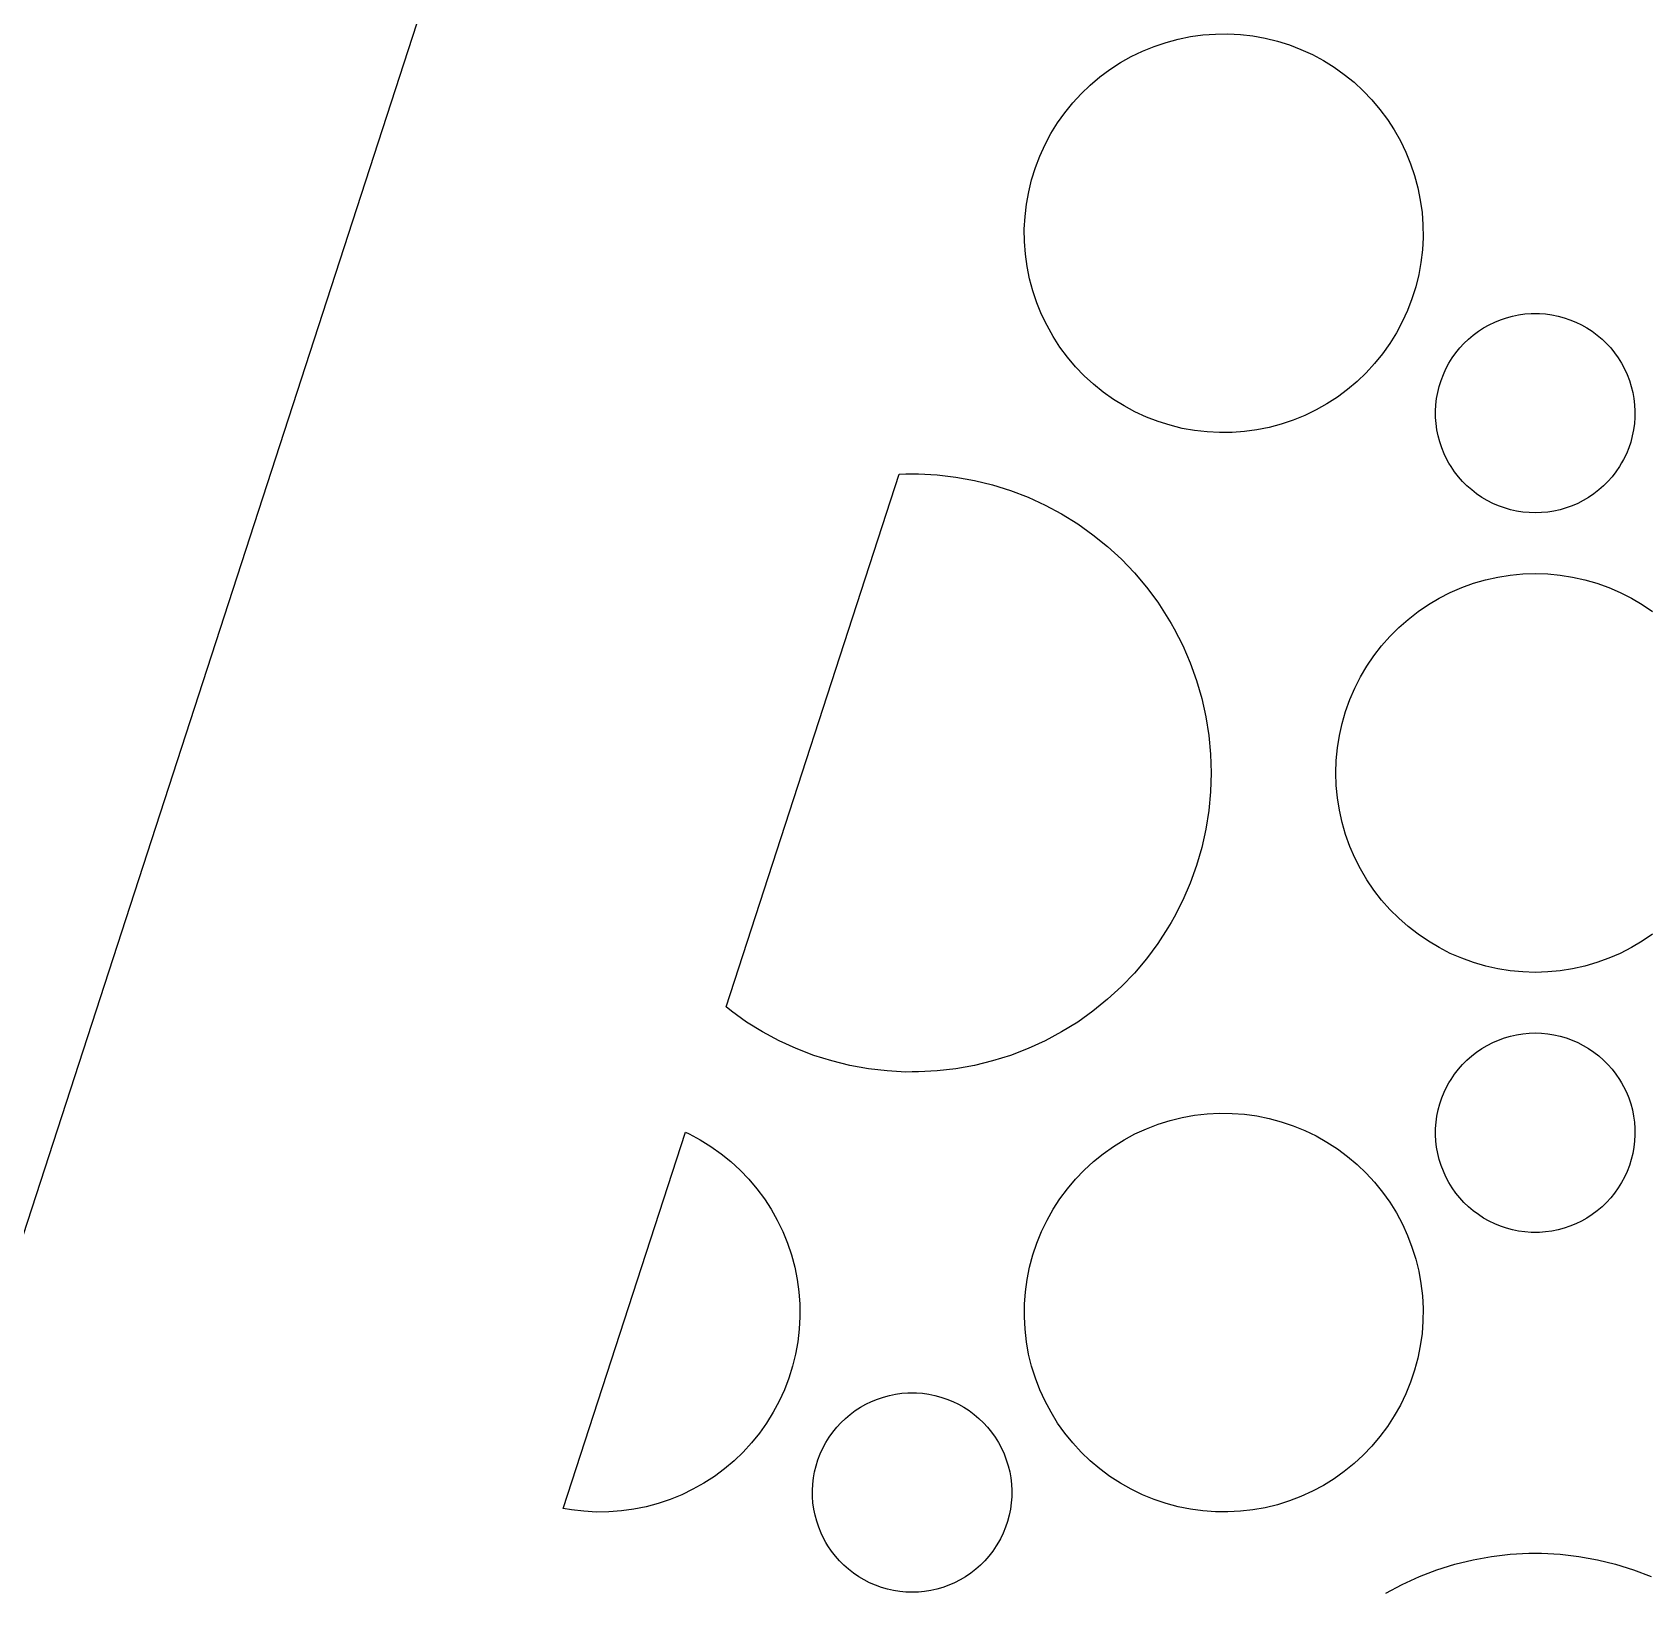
# Model space of a CAD drawing. Header units: metres. Extents: x -75 to 75, y 0 to 231.
# Drawn here: x -42.65 to -10.3, y 91.81 to 123.11 of the extents above; entities that cross this region are included whole.
import ezdxf

# ---------------------------------------------------------------- set-up
doc = ezdxf.new("R2010")
doc.units = ezdxf.units.M

msp = doc.modelspace()

# ---------------------------------------------------------------- linework, layer by layer
for p, q in [((0, 230.826), (-75, 0)), ((-19.9047, 122.908), (-19.6636, 122.973)), ((-19.6636, 122.973), (-19.4172, 123.023)), ((-19.4172, 123.023), (-19.1669, 123.057)), ((-19.1669, 123.057), (-18.9178, 123.075)), ((-18.9178, 123.075), (-18.6649, 123.078)), ((-18.6649, 123.078), (-18.4151, 123.064)), ((-18.4151, 123.064), (-18.1641, 123.036)), ((-18.1641, 123.036), (-17.9188, 122.991)), ((-17.9188, 122.991), (-17.6731, 122.931)), ((-17.6731, 122.931), (-17.4328, 122.856)), ((-20.821, 122.501), (-20.6032, 122.623)), ((-20.6032, 122.623), (-20.3773, 122.733)), ((-20.3773, 122.733), (-20.1431, 122.828)), ((-20.1431, 122.828), (-19.9047, 122.908)), ((-17.4328, 122.856), (-17.2001, 122.766)), ((-17.2001, 122.766), (-16.9701, 122.661)), ((-16.9701, 122.661), (-16.7507, 122.543)), ((-21.2349, 122.213), (-21.0327, 122.363)), ((-21.0327, 122.363), (-20.821, 122.501)), ((-16.7507, 122.543), (-16.5359, 122.411)), ((-16.5359, 122.411), (-16.3319, 122.266)), ((-21.6084, 121.877), (-21.4268, 122.051)), ((-21.4268, 122.051), (-21.2349, 122.213)), ((-16.3319, 122.266), (-16.1354, 122.107)), ((-16.1354, 122.107), (-15.9504, 121.936)), ((-21.936, 121.497), (-21.7773, 121.693)), ((-21.7773, 121.693), (-21.6084, 121.877)), ((-15.9504, 121.936), (-15.7764, 121.755)), ((-15.7764, 121.755), (-15.6158, 121.564)), ((-22.081, 121.293), (-21.936, 121.497)), ((-15.6158, 121.564), (-15.4652, 121.361)), ((-15.4652, 121.361), (-15.3282, 121.15)), ((-22.3335, 120.856), (-22.2149, 121.077)), ((-22.2149, 121.077), (-22.081, 121.293)), ((-15.3282, 121.15), (-15.2054, 120.932)), ((-22.4377, 120.627), (-22.3335, 120.856)), ((-15.2054, 120.932), (-15.0951, 120.705)), ((-15.0951, 120.705), (-15.0009, 120.473)), ((-22.6028, 120.153), (-22.5273, 120.395)), ((-22.5273, 120.395), (-22.4377, 120.627)), ((-15.0009, 120.473), (-14.9204, 120.234)), ((-22.6627, 119.909), (-22.6028, 120.153)), ((-14.9204, 120.234), (-14.8552, 119.991)), ((-22.7077, 119.661), (-22.6627, 119.909)), ((-14.8552, 119.991), (-14.8056, 119.745)), ((-14.8056, 119.745), (-14.7717, 119.496)), ((-22.7497, 119.162), (-22.736, 119.412)), ((-22.736, 119.412), (-22.7077, 119.661)), ((-14.7717, 119.496), (-14.7533, 119.247)), ((-22.7467, 118.91), (-22.7497, 119.162)), ((-14.7533, 119.247), (-14.7503, 118.995)), ((-22.7283, 118.661), (-22.7467, 118.91)), ((-14.764, 118.743), (-14.7926, 118.494)), ((-14.7503, 118.995), (-14.764, 118.743)), ((-22.6944, 118.412), (-22.7283, 118.661)), ((-22.6448, 118.166), (-22.6944, 118.412)), ((-14.7926, 118.494), (-14.8373, 118.248)), ((-22.5796, 117.923), (-22.6448, 118.166)), ((-14.8373, 118.248), (-14.8975, 118.002)), ((-22.4991, 117.684), (-22.5796, 117.923)), ((-14.9727, 117.762), (-15.0627, 117.529)), ((-14.8975, 118.002), (-14.9727, 117.762)), ((-22.4049, 117.452), (-22.4991, 117.684)), ((-22.2946, 117.225), (-22.4049, 117.452)), ((-15.0627, 117.529), (-15.1672, 117.3)), ((-12.9574, 117.418), (-12.8342, 117.442)), ((-12.8342, 117.442), (-12.7083, 117.459)), ((-12.7083, 117.459), (-12.5843, 117.469)), ((-12.5843, 117.469), (-12.5004, 117.469)), ((-12.5004, 117.469), (-12.4161, 117.469)), ((-12.4161, 117.469), (-12.2917, 117.459)), ((-12.2917, 117.459), (-12.1658, 117.442)), ((-12.1658, 117.442), (-12.0426, 117.418)), ((-22.1718, 117.007), (-22.2946, 117.225)), ((-15.1672, 117.3), (-15.2855, 117.079)), ((-13.7428, 117.037), (-13.6417, 117.112)), ((-13.6417, 117.112), (-13.5353, 117.181)), ((-13.5353, 117.181), (-13.4274, 117.243)), ((-13.4274, 117.243), (-13.3141, 117.297)), ((-13.3141, 117.297), (-13.1966, 117.345)), ((-13.1966, 117.345), (-13.0768, 117.385)), ((-13.0768, 117.385), (-12.9574, 117.418)), ((-12.0426, 117.418), (-11.9232, 117.385)), ((-11.9232, 117.385), (-11.8034, 117.345)), ((-11.8034, 117.345), (-11.6859, 117.297)), ((-11.6859, 117.297), (-11.5726, 117.243)), ((-11.5726, 117.243), (-11.4647, 117.181)), ((-11.4647, 117.181), (-11.3583, 117.112)), ((-11.3583, 117.112), (-11.2572, 117.037)), ((-22.0348, 116.796), (-22.1718, 117.007)), ((-21.8842, 116.593), (-22.0348, 116.796)), ((-15.419, 116.864), (-15.5647, 116.659)), ((-15.2855, 117.079), (-15.419, 116.864)), ((-14.093, 116.679), (-14.0137, 116.778)), ((-14.0137, 116.778), (-13.9297, 116.869)), ((-13.9297, 116.869), (-13.839, 116.956)), ((-13.839, 116.956), (-13.7428, 117.037)), ((-11.2572, 117.037), (-11.161, 116.956)), ((-11.161, 116.956), (-11.0703, 116.869)), ((-11.0703, 116.869), (-10.9863, 116.778)), ((-10.9863, 116.778), (-10.907, 116.679)), ((-21.7236, 116.402), (-21.8842, 116.593)), ((-15.7227, 116.464), (-15.8928, 116.279)), ((-15.5647, 116.659), (-15.7227, 116.464)), ((-14.2921, 116.358), (-14.2323, 116.471)), ((-14.2323, 116.471), (-14.1655, 116.578)), ((-14.1655, 116.578), (-14.093, 116.679)), ((-10.907, 116.679), (-10.8349, 116.578)), ((-10.8349, 116.578), (-10.7677, 116.471)), ((-10.7677, 116.471), (-10.7079, 116.358)), ((-21.5496, 116.22), (-21.7236, 116.402)), ((-21.3646, 116.05), (-21.5496, 116.22)), ((-15.8928, 116.279), (-16.0732, 116.106)), ((-14.389, 116.128), (-14.344, 116.244)), ((-14.344, 116.244), (-14.2921, 116.358)), ((-10.7079, 116.358), (-10.656, 116.244)), ((-10.656, 116.244), (-10.611, 116.128)), ((-21.1681, 115.891), (-21.3646, 116.05)), ((-20.9641, 115.746), (-21.1681, 115.891)), ((-16.2651, 115.944), (-16.4684, 115.793)), ((-16.0732, 116.106), (-16.2651, 115.944)), ((-14.4791, 115.761), (-14.4569, 115.885)), ((-14.4569, 115.885), (-14.4268, 116.007)), ((-14.4268, 116.007), (-14.389, 116.128)), ((-10.611, 116.128), (-10.5732, 116.007)), ((-10.5732, 116.007), (-10.5431, 115.885)), ((-10.5431, 115.885), (-10.5209, 115.761)), ((-20.7493, 115.614), (-20.9641, 115.746)), ((-20.5299, 115.496), (-20.7493, 115.614)), ((-20.2999, 115.39), (-20.5299, 115.496)), ((-16.8968, 115.534), (-17.1227, 115.424)), ((-16.679, 115.656), (-16.8968, 115.534)), ((-16.4684, 115.793), (-16.679, 115.656)), ((-14.5004, 115.512), (-14.4936, 115.636)), ((-14.4989, 115.385), (-14.5004, 115.512)), ((-14.4936, 115.636), (-14.4791, 115.761)), ((-10.5209, 115.761), (-10.5064, 115.636)), ((-10.5064, 115.636), (-10.5, 115.512)), ((-10.5, 115.512), (-10.5007, 115.385)), ((-20.0672, 115.301), (-20.2999, 115.39)), ((-19.8269, 115.226), (-20.0672, 115.301)), ((-19.5812, 115.165), (-19.8269, 115.226)), ((-19.3359, 115.121), (-19.5812, 115.165)), ((-17.8364, 115.184), (-18.0828, 115.134)), ((-17.5949, 115.249), (-17.8364, 115.184)), ((-17.3569, 115.329), (-17.5949, 115.249)), ((-17.1227, 115.424), (-17.3569, 115.329)), ((-14.4894, 115.261), (-14.4989, 115.385)), ((-14.473, 115.137), (-14.4894, 115.261)), ((-10.5106, 115.261), (-10.5274, 115.136)), ((-10.5007, 115.385), (-10.5106, 115.261)), ((-19.0849, 115.092), (-19.3359, 115.121)), ((-18.8351, 115.079), (-19.0849, 115.092)), ((-18.5822, 115.082), (-18.8351, 115.079)), ((-18.3331, 115.1), (-18.5822, 115.082)), ((-18.0828, 115.134), (-18.3331, 115.1)), ((-14.4478, 115.014), (-14.473, 115.137)), ((-14.4154, 114.893), (-14.4478, 115.014)), ((-14.3749, 114.774), (-14.4154, 114.893)), ((-10.585, 114.891), (-10.6251, 114.774)), ((-10.5526, 115.012), (-10.585, 114.891)), ((-10.5274, 115.136), (-10.5526, 115.012)), ((-14.328, 114.657), (-14.3749, 114.774)), ((-14.2723, 114.543), (-14.328, 114.657)), ((-14.2319, 114.47), (-14.2723, 114.543)), ((-10.7277, 114.543), (-10.7677, 114.471)), ((-10.6728, 114.656), (-10.7277, 114.543)), ((-10.6251, 114.774), (-10.6728, 114.656)), ((-28.7336, 103.56), (-25.2623, 114.244)), ((-25.2623, 114.244), (-25.1263, 114.251)), ((-25.1263, 114.251), (-25, 114.25)), ((-25, 114.25), (-24.8737, 114.252)), ((-24.8737, 114.252), (-24.4984, 114.231)), ((-24.4984, 114.231), (-24.1245, 114.188)), ((-14.1891, 114.399), (-14.2319, 114.47)), ((-14.1186, 114.294), (-14.1891, 114.399)), ((-14.0408, 114.194), (-14.1186, 114.294)), ((-13.9587, 114.101), (-14.0408, 114.194)), ((-10.9596, 114.194), (-11.0424, 114.1)), ((-10.8822, 114.293), (-10.9596, 114.194)), ((-10.8116, 114.398), (-10.8822, 114.293)), ((-10.7677, 114.471), (-10.8116, 114.398)), ((-24.1245, 114.188), (-23.7518, 114.121)), ((-23.7518, 114.121), (-23.3875, 114.032)), ((-23.3875, 114.032), (-23.0263, 113.919)), ((-23.0263, 113.919), (-22.6757, 113.784)), ((-13.8699, 114.012), (-13.9587, 114.101)), ((-13.7756, 113.929), (-13.8699, 114.012)), ((-13.6765, 113.852), (-13.7756, 113.929)), ((-11.2244, 113.929), (-11.3247, 113.852)), ((-11.1313, 114.011), (-11.2244, 113.929)), ((-11.0424, 114.1), (-11.1313, 114.011)), ((-22.6757, 113.784), (-22.3316, 113.626)), ((-22.3316, 113.626), (-22.0009, 113.449)), ((-13.5712, 113.781), (-13.6765, 113.852)), ((-13.4644, 113.718), (-13.5712, 113.781)), ((-13.3526, 113.66), (-13.4644, 113.718)), ((-13.2374, 113.61), (-13.3526, 113.66)), ((-13.1176, 113.568), (-13.2374, 113.61)), ((-12.9967, 113.532), (-13.1176, 113.568)), ((-11.8824, 113.568), (-12.0033, 113.532)), ((-11.7626, 113.61), (-11.8824, 113.568)), ((-11.6474, 113.66), (-11.7626, 113.61)), ((-11.5356, 113.718), (-11.6474, 113.66)), ((-11.4288, 113.781), (-11.5356, 113.718)), ((-11.3247, 113.852), (-11.4288, 113.781)), ((-22.0009, 113.449), (-21.6797, 113.25)), ((-21.6797, 113.25), (-21.3734, 113.032)), ((-12.8757, 113.506), (-12.9967, 113.532)), ((-12.7502, 113.486), (-12.8757, 113.506)), ((-12.6251, 113.474), (-12.7502, 113.486)), ((-12.5, 113.469), (-12.6251, 113.474)), ((-12.3749, 113.474), (-12.5, 113.469)), ((-12.2498, 113.486), (-12.3749, 113.474)), ((-12.1243, 113.506), (-12.2498, 113.486)), ((-12.0033, 113.532), (-12.1243, 113.506)), ((-21.3734, 113.032), (-21.0789, 112.794)), ((-21.0789, 112.794), (-20.8015, 112.539)), ((-20.8015, 112.539), (-20.541, 112.267)), ((-20.541, 112.267), (-20.2988, 111.98)), ((-12.7522, 112.245), (-12.5, 112.253)), ((-12.5, 112.253), (-12.2478, 112.245)), ((-20.2988, 111.98), (-20.0733, 111.676)), ((-14.204, 111.872), (-13.9736, 111.972)), ((-13.9736, 111.972), (-13.7356, 112.057)), ((-13.7356, 112.057), (-13.4949, 112.128)), ((-13.4949, 112.128), (-13.2504, 112.182)), ((-13.2504, 112.182), (-13.0009, 112.222)), ((-13.0009, 112.222), (-12.7522, 112.245)), ((-12.2478, 112.245), (-11.9991, 112.222)), ((-11.9991, 112.222), (-11.7496, 112.182)), ((-11.7496, 112.182), (-11.5051, 112.128)), ((-11.5051, 112.128), (-11.2644, 112.057)), ((-11.2644, 112.057), (-11.0264, 111.972)), ((-11.0264, 111.972), (-10.796, 111.872)), ((-20.0733, 111.676), (-19.8677, 111.36)), ((-14.8521, 111.489), (-14.6427, 111.631)), ((-14.6427, 111.631), (-14.4279, 111.758)), ((-14.4279, 111.758), (-14.204, 111.872)), ((-10.796, 111.872), (-10.5721, 111.758)), ((-10.5721, 111.758), (-10.3573, 111.631)), ((-10.3573, 111.631), (-10.1479, 111.489)), ((-19.8677, 111.36), (-19.8067, 111.252)), ((-15.239, 111.168), (-15.0505, 111.334)), ((-15.0505, 111.334), (-14.8521, 111.489)), ((-19.8067, 111.252), (-19.7418, 111.143)), ((-19.7418, 111.143), (-19.5709, 110.807)), ((-15.5819, 110.803), (-15.4167, 110.991)), ((-15.4167, 110.991), (-15.239, 111.168)), ((-19.5709, 110.807), (-19.4218, 110.463)), ((-15.7368, 110.604), (-15.5819, 110.803)), ((-19.4218, 110.463), (-19.294, 110.106)), ((-16.0057, 110.18), (-15.8779, 110.395)), ((-15.8779, 110.395), (-15.7368, 110.604)), ((-19.294, 110.106), (-19.1883, 109.744)), ((-16.1198, 109.955), (-16.0057, 110.18)), ((-19.1883, 109.744), (-19.1063, 109.377)), ((-16.3044, 109.488), (-16.2189, 109.726)), ((-16.2189, 109.726), (-16.1198, 109.955)), ((-19.1063, 109.377), (-19.0475, 109.004)), ((-16.375, 109.247), (-16.3044, 109.488)), ((-16.4295, 109.002), (-16.375, 109.247)), ((-19.0475, 109.004), (-19.0125, 108.63)), ((-16.4925, 108.505), (-16.4688, 108.754)), ((-16.4688, 108.754), (-16.4295, 109.002)), ((-19.0125, 108.63), (-19.0002, 108.252)), ((-16.5001, 108.254), (-16.4925, 108.505)), ((-19.0002, 108.252), (-19.0121, 107.876)), ((-16.4921, 108.001), (-16.5001, 108.254)), ((-19.0121, 107.876), (-19.0475, 107.502)), ((-16.4688, 107.753), (-16.4921, 108.001)), ((-16.4295, 107.505), (-16.4688, 107.753)), ((-19.0475, 107.502), (-19.1067, 107.128)), ((-16.375, 107.259), (-16.4295, 107.505)), ((-19.1067, 107.128), (-19.1887, 106.76)), ((-16.3044, 107.018), (-16.375, 107.259)), ((-19.1887, 106.76), (-19.2944, 106.398)), ((-16.2189, 106.78), (-16.3044, 107.018)), ((-16.1198, 106.551), (-16.2189, 106.78)), ((-16.0057, 106.327), (-16.1198, 106.551)), ((-19.2944, 106.398), (-19.4218, 106.044)), ((-15.8779, 106.111), (-16.0057, 106.327)), ((-15.7368, 105.902), (-15.8779, 106.111)), ((-19.4218, 106.044), (-19.5717, 105.698)), ((-15.5819, 105.703), (-15.7368, 105.902)), ((-19.5717, 105.698), (-19.7426, 105.362)), ((-15.4167, 105.516), (-15.5819, 105.703)), ((-15.239, 105.338), (-15.4167, 105.516)), ((-19.8677, 105.146), (-20.0741, 104.829)), ((-19.8067, 105.254), (-19.8677, 105.146)), ((-19.7426, 105.362), (-19.8067, 105.254)), ((-15.0505, 105.172), (-15.239, 105.338)), ((-14.8521, 105.017), (-15.0505, 105.172)), ((-20.0741, 104.829), (-20.2988, 104.526)), ((-14.6427, 104.876), (-14.8521, 105.017)), ((-14.4279, 104.749), (-14.6427, 104.876)), ((-10.3573, 104.876), (-10.5721, 104.749)), ((-10.149, 105.017), (-10.3573, 104.876)), ((-20.2988, 104.526), (-20.5421, 104.238)), ((-14.204, 104.634), (-14.4279, 104.749)), ((-13.9736, 104.535), (-14.204, 104.634)), ((-13.7356, 104.449), (-13.9736, 104.535)), ((-11.0264, 104.535), (-11.2644, 104.449)), ((-10.796, 104.634), (-11.0264, 104.535)), ((-10.5721, 104.749), (-10.796, 104.634)), ((-20.5421, 104.238), (-20.8027, 103.966)), ((-13.4941, 104.379), (-13.7356, 104.449)), ((-13.2504, 104.324), (-13.4941, 104.379)), ((-13.0009, 104.285), (-13.2504, 104.324)), ((-12.7522, 104.261), (-13.0009, 104.285)), ((-12.5, 104.253), (-12.7522, 104.261)), ((-12.2478, 104.261), (-12.5, 104.253)), ((-11.9991, 104.285), (-12.2478, 104.261)), ((-11.7496, 104.324), (-11.9991, 104.285)), ((-11.5059, 104.379), (-11.7496, 104.324)), ((-11.2644, 104.449), (-11.5059, 104.379)), ((-20.8027, 103.966), (-21.0789, 103.712)), ((-28.6266, 103.474), (-28.7336, 103.56)), ((-21.0789, 103.712), (-21.3734, 103.474)), ((-28.3203, 103.256), (-28.6266, 103.474)), ((-27.9991, 103.057), (-28.3203, 103.256)), ((-21.6797, 103.256), (-22.0009, 103.057)), ((-21.3734, 103.474), (-21.6797, 103.256)), ((-27.6684, 102.88), (-27.9991, 103.057)), ((-27.3243, 102.723), (-27.6684, 102.88)), ((-22.3331, 102.879), (-22.6757, 102.723)), ((-22.0009, 103.057), (-22.3331, 102.879)), ((-13.3526, 102.846), (-13.2374, 102.896)), ((-13.2374, 102.896), (-13.1176, 102.938)), ((-13.1176, 102.938), (-12.9974, 102.974)), ((-12.9974, 102.974), (-12.8757, 103.001)), ((-12.8757, 103.001), (-12.7502, 103.02)), ((-12.7502, 103.02), (-12.6251, 103.032)), ((-12.6251, 103.032), (-12.5, 103.037)), ((-12.5, 103.037), (-12.3749, 103.032)), ((-12.3749, 103.032), (-12.2498, 103.02)), ((-12.2498, 103.02), (-12.1243, 103.001)), ((-12.1243, 103.001), (-12.0026, 102.974)), ((-12.0026, 102.974), (-11.8824, 102.938)), ((-11.8824, 102.938), (-11.7626, 102.896)), ((-11.7626, 102.896), (-11.6474, 102.846)), ((-26.9737, 102.588), (-27.3243, 102.723)), ((-26.6125, 102.475), (-26.9737, 102.588)), ((-23.0263, 102.588), (-23.3875, 102.475)), ((-22.6757, 102.723), (-23.0263, 102.588)), ((-13.8699, 102.494), (-13.7756, 102.577)), ((-13.7756, 102.577), (-13.6765, 102.654)), ((-13.6765, 102.654), (-13.5712, 102.726)), ((-13.5712, 102.726), (-13.4644, 102.789)), ((-13.4644, 102.789), (-13.3526, 102.846)), ((-11.6474, 102.846), (-11.5356, 102.789)), ((-11.5356, 102.789), (-11.4288, 102.726)), ((-11.4288, 102.726), (-11.3235, 102.654)), ((-11.3235, 102.654), (-11.2244, 102.577)), ((-11.2244, 102.577), (-11.1301, 102.494)), ((-26.2482, 102.385), (-26.6125, 102.475)), ((-25.8755, 102.318), (-26.2482, 102.385)), ((-25.5016, 102.275), (-25.8755, 102.318)), ((-25.1263, 102.254), (-25.5016, 102.275)), ((-25, 102.256), (-25.1263, 102.254)), ((-24.8737, 102.255), (-25, 102.256)), ((-24.4987, 102.275), (-24.8737, 102.255)), ((-24.1245, 102.317), (-24.4987, 102.275)), ((-23.7518, 102.385), (-24.1245, 102.317)), ((-23.3875, 102.475), (-23.7518, 102.385)), ((-14.1186, 102.212), (-14.0408, 102.312)), ((-14.0408, 102.312), (-13.9587, 102.405)), ((-13.9587, 102.405), (-13.8699, 102.494)), ((-11.1301, 102.494), (-11.0413, 102.405)), ((-11.0413, 102.405), (-10.9592, 102.312)), ((-10.9592, 102.312), (-10.8814, 102.212)), ((-14.328, 101.849), (-14.2723, 101.963)), ((-14.2723, 101.963), (-14.2323, 102.036)), ((-14.2323, 102.036), (-14.1891, 102.107)), ((-14.1891, 102.107), (-14.1186, 102.212)), ((-10.8814, 102.212), (-10.8109, 102.107)), ((-10.8109, 102.107), (-10.7681, 102.036)), ((-10.7681, 102.036), (-10.7277, 101.963)), ((-10.7277, 101.963), (-10.672, 101.849)), ((-14.4478, 101.492), (-14.4154, 101.614)), ((-14.4154, 101.614), (-14.3749, 101.733)), ((-14.3749, 101.733), (-14.328, 101.849)), ((-10.672, 101.849), (-10.6251, 101.733)), ((-10.6251, 101.733), (-10.5846, 101.614)), ((-10.5846, 101.614), (-10.5522, 101.492)), ((-20.0672, 101.205), (-19.8269, 101.28)), ((-19.8269, 101.28), (-19.5812, 101.341)), ((-19.5812, 101.341), (-19.3359, 101.385)), ((-19.3359, 101.385), (-19.0845, 101.414)), ((-19.0845, 101.414), (-18.8351, 101.427)), ((-18.8351, 101.427), (-18.5822, 101.425)), ((-18.5822, 101.425), (-18.3331, 101.406)), ((-18.3331, 101.406), (-18.0828, 101.372)), ((-18.0828, 101.372), (-17.8364, 101.322)), ((-17.8364, 101.322), (-17.5953, 101.257)), ((-17.5953, 101.257), (-17.3569, 101.177)), ((-14.4894, 101.245), (-14.473, 101.369)), ((-14.473, 101.369), (-14.4478, 101.492)), ((-10.5522, 101.492), (-10.527, 101.369)), ((-10.527, 101.369), (-10.5106, 101.245)), ((-32.0023, 93.5004), (-29.5502, 101.047)), ((-29.5502, 101.047), (-29.4701, 101.011)), ((-29.4701, 101.011), (-29.2507, 100.893)), ((-20.7493, 100.893), (-20.5299, 101.011)), ((-20.5299, 101.011), (-20.2999, 101.116)), ((-20.2999, 101.116), (-20.0672, 101.205)), ((-17.3569, 101.177), (-17.1227, 101.082)), ((-17.1227, 101.082), (-16.8968, 100.972)), ((-16.8968, 100.972), (-16.679, 100.85)), ((-14.5, 100.994), (-14.4993, 101.121)), ((-14.4936, 100.87), (-14.5, 100.994)), ((-14.4993, 101.121), (-14.4894, 101.245)), ((-10.5106, 101.245), (-10.5011, 101.121)), ((-10.4996, 100.994), (-10.5064, 100.87)), ((-10.5011, 101.121), (-10.4996, 100.994)), ((-29.2507, 100.893), (-29.0359, 100.76)), ((-29.0359, 100.76), (-28.8319, 100.615)), ((-28.8319, 100.615), (-28.6354, 100.456)), ((-21.3646, 100.456), (-21.1681, 100.615)), ((-21.1681, 100.615), (-20.9641, 100.76)), ((-20.9641, 100.76), (-20.7493, 100.893)), ((-16.679, 100.85), (-16.4673, 100.712)), ((-16.4673, 100.712), (-16.2651, 100.562)), ((-14.4791, 100.745), (-14.4936, 100.87)), ((-14.4569, 100.621), (-14.4791, 100.745)), ((-14.4268, 100.499), (-14.4569, 100.621)), ((-10.5434, 100.62), (-10.5736, 100.498)), ((-10.5209, 100.745), (-10.5434, 100.62)), ((-10.5064, 100.87), (-10.5209, 100.745)), ((-28.6354, 100.456), (-28.4504, 100.286)), ((-28.4504, 100.286), (-28.2764, 100.104)), ((-21.7236, 100.104), (-21.5496, 100.286)), ((-21.5496, 100.286), (-21.3646, 100.456)), ((-16.2651, 100.562), (-16.0732, 100.4)), ((-16.0732, 100.4), (-15.8916, 100.226)), ((-14.389, 100.378), (-14.4268, 100.499)), ((-14.344, 100.262), (-14.389, 100.378)), ((-10.611, 100.378), (-10.6564, 100.261)), ((-10.5736, 100.498), (-10.611, 100.378)), ((-28.2764, 100.104), (-28.1158, 99.9134)), ((-21.8842, 99.9134), (-21.7236, 100.104)), ((-15.8916, 100.226), (-15.7227, 100.042)), ((-15.7227, 100.042), (-15.564, 99.8463)), ((-14.2921, 100.148), (-14.344, 100.262)), ((-14.2323, 100.035), (-14.2921, 100.148)), ((-14.1651, 99.9287), (-14.2323, 100.035)), ((-10.7677, 100.035), (-10.8345, 99.9287)), ((-10.7086, 100.146), (-10.7677, 100.035)), ((-10.6564, 100.261), (-10.7086, 100.146)), ((-28.1158, 99.9134), (-27.9652, 99.7101)), ((-27.9652, 99.7101), (-27.8282, 99.4995)), ((-22.1718, 99.4995), (-22.0348, 99.7101)), ((-22.0348, 99.7101), (-21.8842, 99.9134)), ((-15.564, 99.8463), (-15.419, 99.6426)), ((-15.419, 99.6426), (-15.2851, 99.4263)), ((-14.093, 99.8268), (-14.1651, 99.9287)), ((-14.0137, 99.728), (-14.093, 99.8268)), ((-13.9297, 99.6368), (-14.0137, 99.728)), ((-13.839, 99.5499), (-13.9297, 99.6368)), ((-11.0714, 99.6357), (-11.161, 99.5499)), ((-10.9863, 99.728), (-11.0714, 99.6357)), ((-10.9077, 99.8257), (-10.9863, 99.728)), ((-10.8345, 99.9287), (-10.9077, 99.8257)), ((-27.8282, 99.4995), (-27.7054, 99.2817)), ((-22.2946, 99.2817), (-22.1718, 99.4995)), ((-15.2851, 99.4263), (-15.1665, 99.205)), ((-13.7428, 99.469), (-13.839, 99.5499)), ((-13.6417, 99.3938), (-13.7428, 99.469)), ((-13.5353, 99.3248), (-13.6417, 99.3938)), ((-13.4274, 99.2634), (-13.5353, 99.3248)), ((-11.4647, 99.3248), (-11.5742, 99.2626)), ((-11.3594, 99.3931), (-11.4647, 99.3248)), ((-11.2572, 99.469), (-11.3594, 99.3931)), ((-11.161, 99.5499), (-11.2572, 99.469)), ((-27.7054, 99.2817), (-27.5951, 99.0543)), ((-27.5951, 99.0543), (-27.5009, 98.822)), ((-22.4991, 98.822), (-22.4049, 99.0543)), ((-22.4049, 99.0543), (-22.2946, 99.2817)), ((-15.1665, 99.205), (-15.0623, 98.9765)), ((-13.3141, 99.2092), (-13.4274, 99.2634)), ((-13.1966, 99.1611), (-13.3141, 99.2092)), ((-13.0772, 99.1207), (-13.1966, 99.1611)), ((-12.9574, 99.0887), (-13.0772, 99.1207)), ((-12.8342, 99.0639), (-12.9574, 99.0887)), ((-12.7083, 99.0467), (-12.8342, 99.0639)), ((-12.5839, 99.0372), (-12.7083, 99.0467)), ((-12.4996, 99.0368), (-12.5839, 99.0372)), ((-12.4157, 99.0376), (-12.4996, 99.0368)), ((-12.2917, 99.0467), (-12.4157, 99.0376)), ((-12.1658, 99.0639), (-12.2917, 99.0467)), ((-12.0426, 99.0887), (-12.1658, 99.0639)), ((-11.9228, 99.1207), (-12.0426, 99.0887)), ((-11.8034, 99.1611), (-11.9228, 99.1207)), ((-11.6859, 99.2092), (-11.8034, 99.1611)), ((-11.5742, 99.2626), (-11.6859, 99.2092)), ((-27.5009, 98.822), (-27.4204, 98.5836)), ((-22.5796, 98.5836), (-22.4991, 98.822)), ((-15.0623, 98.9765), (-14.9727, 98.7438)), ((-14.9727, 98.7438), (-14.8972, 98.5023)), ((-27.4204, 98.5836), (-27.3552, 98.3406)), ((-27.3552, 98.3406), (-27.3056, 98.0946)), ((-22.6944, 98.0946), (-22.6448, 98.3406)), ((-22.6448, 98.3406), (-22.5796, 98.5836)), ((-14.8972, 98.5023), (-14.8369, 98.2582)), ((-27.3056, 98.0946), (-27.2717, 97.8455)), ((-22.7283, 97.8455), (-22.6944, 98.0946)), ((-14.8369, 98.2582), (-14.7923, 98.0106)), ((-27.2717, 97.8455), (-27.2533, 97.5964)), ((-22.747, 97.5964), (-22.7283, 97.8455)), ((-14.7923, 98.0106), (-14.764, 97.7612)), ((-14.764, 97.7612), (-14.7507, 97.5117)), ((-27.2533, 97.5964), (-27.2503, 97.3438)), ((-22.7493, 97.3438), (-22.747, 97.5964)), ((-14.7507, 97.5117), (-14.753, 97.2591)), ((-27.264, 97.0924), (-27.2926, 96.843)), ((-27.2503, 97.3438), (-27.264, 97.0924)), ((-22.736, 97.0943), (-22.7493, 97.3438)), ((-22.7077, 96.8449), (-22.736, 97.0943)), ((-14.753, 97.2591), (-14.7717, 97.01)), ((-27.2926, 96.843), (-27.3373, 96.5973)), ((-22.6631, 96.5973), (-22.7077, 96.8449)), ((-14.806, 96.7594), (-14.8556, 96.5134)), ((-14.7717, 97.01), (-14.806, 96.7594)), ((-27.3373, 96.5973), (-27.3975, 96.3516)), ((-22.6028, 96.3531), (-22.6631, 96.5973)), ((-14.8556, 96.5134), (-14.9208, 96.2704)), ((-27.4727, 96.1117), (-27.5627, 95.8778)), ((-27.3975, 96.3516), (-27.4727, 96.1117)), ((-22.5273, 96.1117), (-22.6028, 96.3531)), ((-22.4377, 95.879), (-22.5273, 96.1117)), ((-14.9208, 96.2704), (-15.0009, 96.0335)), ((-27.5627, 95.8778), (-27.6672, 95.649)), ((-25.5768, 95.7348), (-25.4574, 95.7668)), ((-25.4574, 95.7668), (-25.3342, 95.7916)), ((-25.3342, 95.7916), (-25.2083, 95.8088)), ((-25.2083, 95.8088), (-25.0843, 95.8179)), ((-25.0843, 95.8179), (-25.0004, 95.8187)), ((-25.0004, 95.8187), (-24.9161, 95.8183)), ((-24.9161, 95.8183), (-24.7917, 95.8088)), ((-24.7917, 95.8088), (-24.6658, 95.7916)), ((-24.6658, 95.7916), (-24.5426, 95.7668)), ((-24.5426, 95.7668), (-24.4232, 95.7348)), ((-22.3335, 95.6505), (-22.4377, 95.879)), ((-15.0959, 95.7996), (-15.2054, 95.5738)), ((-15.0009, 96.0335), (-15.0959, 95.7996)), ((-27.7855, 95.4285), (-27.919, 95.2129)), ((-27.6672, 95.649), (-27.7855, 95.4285)), ((-26.2428, 95.3865), (-26.1417, 95.4617)), ((-26.1417, 95.4617), (-26.0353, 95.5307)), ((-26.0353, 95.5307), (-25.9274, 95.5921)), ((-25.9274, 95.5921), (-25.8141, 95.6463)), ((-25.8141, 95.6463), (-25.6966, 95.6944)), ((-25.6966, 95.6944), (-25.5768, 95.7348)), ((-24.4232, 95.7348), (-24.3034, 95.6944)), ((-24.3034, 95.6944), (-24.1859, 95.6463)), ((-24.1859, 95.6463), (-24.0726, 95.5921)), ((-24.0726, 95.5921), (-23.9647, 95.5307)), ((-23.9647, 95.5307), (-23.8583, 95.4617)), ((-23.8583, 95.4617), (-23.7572, 95.3865)), ((-22.2145, 95.4285), (-22.3335, 95.6505)), ((-22.081, 95.2129), (-22.2145, 95.4285)), ((-15.2054, 95.5738), (-15.3282, 95.356)), ((-27.919, 95.2129), (-28.0647, 95.0081)), ((-26.593, 95.0287), (-26.5137, 95.1275)), ((-26.5137, 95.1275), (-26.4297, 95.2187)), ((-26.4297, 95.2187), (-26.339, 95.3056)), ((-26.339, 95.3056), (-26.2428, 95.3865)), ((-23.7572, 95.3865), (-23.661, 95.3056)), ((-23.661, 95.3056), (-23.5703, 95.2187)), ((-23.5703, 95.2187), (-23.4863, 95.1275)), ((-23.4863, 95.1275), (-23.407, 95.0287)), ((-21.936, 95.0092), (-22.081, 95.2129)), ((-15.4659, 95.1443), (-15.6158, 94.9421)), ((-15.3282, 95.356), (-15.4659, 95.1443)), ((-28.2227, 94.8132), (-28.3928, 94.6281)), ((-28.0647, 95.0081), (-28.2227, 94.8132)), ((-26.7921, 94.7075), (-26.7323, 94.82)), ((-26.7323, 94.82), (-26.6655, 94.9268)), ((-26.6655, 94.9268), (-26.593, 95.0287)), ((-23.407, 95.0287), (-23.3349, 94.9268)), ((-23.3349, 94.9268), (-23.2677, 94.82)), ((-23.2677, 94.82), (-23.2079, 94.7075)), ((-21.7773, 94.8132), (-21.936, 95.0092)), ((-21.6084, 94.6293), (-21.7773, 94.8132)), ((-15.6158, 94.9421), (-15.7776, 94.7502)), ((-28.3928, 94.6281), (-28.5732, 94.4553)), ((-26.9268, 94.3562), (-26.889, 94.4775)), ((-26.889, 94.4775), (-26.844, 94.593)), ((-26.844, 94.593), (-26.7921, 94.7075)), ((-23.2079, 94.7075), (-23.156, 94.593)), ((-23.156, 94.593), (-23.111, 94.4775)), ((-23.111, 94.4775), (-23.0732, 94.3562)), ((-21.4268, 94.4553), (-21.6084, 94.6293)), ((-15.9515, 94.5686), (-16.1354, 94.3993)), ((-15.7776, 94.7502), (-15.9515, 94.5686)), ((-28.9684, 94.1425), (-29.179, 94.0056)), ((-28.7651, 94.2932), (-28.9684, 94.1425)), ((-28.5732, 94.4553), (-28.7651, 94.2932)), ((-26.9791, 94.1105), (-26.9569, 94.2341)), ((-26.9569, 94.2341), (-26.9268, 94.3562)), ((-23.0732, 94.3562), (-23.0431, 94.2341)), ((-23.0431, 94.2341), (-23.0209, 94.1105)), ((-21.2349, 94.2932), (-21.4268, 94.4553)), ((-21.0327, 94.1433), (-21.2349, 94.2932)), ((-20.821, 94.0056), (-21.0327, 94.1433)), ((-16.3319, 94.2406), (-16.5359, 94.096)), ((-16.1354, 94.3993), (-16.3319, 94.2406)), ((-29.3968, 93.8831), (-29.6227, 93.7737)), ((-29.179, 94.0056), (-29.3968, 93.8831)), ((-27.0004, 93.8618), (-26.9936, 93.9857)), ((-26.9989, 93.7344), (-27.0004, 93.8618)), ((-26.9936, 93.9857), (-26.9791, 94.1105)), ((-23.0209, 94.1105), (-23.0064, 93.9854)), ((-23.0064, 93.9854), (-23, 93.8618)), ((-23, 93.8618), (-23.0007, 93.7344)), ((-20.6032, 93.8831), (-20.821, 94.0056)), ((-20.3773, 93.7737), (-20.6032, 93.8831)), ((-16.9716, 93.8442), (-17.2001, 93.7397)), ((-16.7507, 93.9629), (-16.9716, 93.8442)), ((-16.5359, 94.096), (-16.7507, 93.9629)), ((-31.8359, 93.4704), (-32.0023, 93.5004)), ((-30.3364, 93.5333), (-30.5828, 93.4834)), ((-30.0949, 93.5982), (-30.3364, 93.5333)), ((-29.8569, 93.6783), (-30.0949, 93.5982)), ((-29.6227, 93.7737), (-29.8569, 93.6783)), ((-26.9894, 93.6108), (-26.9989, 93.7344)), ((-26.973, 93.4864), (-26.9894, 93.6108)), ((-23.0106, 93.6108), (-23.0274, 93.4849)), ((-23.0007, 93.7344), (-23.0106, 93.6108)), ((-20.1431, 93.6783), (-20.3773, 93.7737)), ((-19.9051, 93.5982), (-20.1431, 93.6783)), ((-19.6636, 93.5333), (-19.9051, 93.5982)), ((-19.4172, 93.4834), (-19.6636, 93.5333)), ((-17.9188, 93.5146), (-18.1641, 93.4704)), ((-17.6731, 93.5753), (-17.9188, 93.5146)), ((-17.4328, 93.6501), (-17.6731, 93.5753)), ((-17.2001, 93.7397), (-17.4328, 93.6501)), ((-31.5849, 93.4418), (-31.8359, 93.4704)), ((-31.3351, 93.428), (-31.5849, 93.4418)), ((-31.0822, 93.4311), (-31.3351, 93.428)), ((-30.8331, 93.4494), (-31.0822, 93.4311)), ((-30.5828, 93.4834), (-30.8331, 93.4494)), ((-26.9478, 93.3632), (-26.973, 93.4864)), ((-26.9154, 93.2419), (-26.9478, 93.3632)), ((-26.8749, 93.1229), (-26.9154, 93.2419)), ((-23.085, 93.2404), (-23.1251, 93.1229)), ((-23.0526, 93.3617), (-23.085, 93.2404)), ((-23.0274, 93.4849), (-23.0526, 93.3617)), ((-19.1669, 93.4494), (-19.4172, 93.4834)), ((-18.9178, 93.4307), (-19.1669, 93.4494)), ((-18.6649, 93.4284), (-18.9178, 93.4307)), ((-18.4155, 93.4418), (-18.6649, 93.4284)), ((-18.1641, 93.4704), (-18.4155, 93.4418)), ((-26.828, 93.0065), (-26.8749, 93.1229)), ((-26.7723, 92.8921), (-26.828, 93.0065)), ((-26.7319, 92.8196), (-26.7723, 92.8921)), ((-23.2277, 92.8921), (-23.2677, 92.82)), ((-23.1728, 93.005), (-23.2277, 92.8921)), ((-23.1251, 93.1229), (-23.1728, 93.005)), ((-26.6891, 92.7483), (-26.7319, 92.8196)), ((-26.6186, 92.6437), (-26.6891, 92.7483)), ((-26.5408, 92.5434), (-26.6186, 92.6437)), ((-26.4587, 92.4503), (-26.5408, 92.5434)), ((-23.4596, 92.5434), (-23.5424, 92.4492)), ((-23.3822, 92.6426), (-23.4596, 92.5434)), ((-23.3116, 92.7471), (-23.3822, 92.6426)), ((-23.2677, 92.82), (-23.3116, 92.7471)), ((-13.7482, 92.4706), (-13.3755, 92.5381)), ((-13.3755, 92.5381), (-13.0013, 92.5808)), ((-13.0013, 92.5808), (-12.6263, 92.6006)), ((-12.6263, 92.6006), (-12.5, 92.5995)), ((-12.5, 92.5995), (-12.3737, 92.601)), ((-12.3737, 92.601), (-11.9984, 92.5808)), ((-11.9984, 92.5808), (-11.6245, 92.5377)), ((-11.6245, 92.5377), (-11.2518, 92.4706)), ((-26.3699, 92.3615), (-26.4587, 92.4503)), ((-26.2756, 92.2783), (-26.3699, 92.3615)), ((-26.1765, 92.2016), (-26.2756, 92.2783)), ((-26.0712, 92.1299), (-26.1765, 92.2016)), ((-23.8247, 92.2009), (-23.9288, 92.1299)), ((-23.7244, 92.2783), (-23.8247, 92.2009)), ((-23.6313, 92.3603), (-23.7244, 92.2783)), ((-23.5424, 92.4492), (-23.6313, 92.3603)), ((-14.8243, 92.1329), (-14.4737, 92.268)), ((-14.4737, 92.268), (-14.1125, 92.3809)), ((-14.1125, 92.3809), (-13.7482, 92.4706)), ((-11.2518, 92.4706), (-10.8875, 92.3809)), ((-10.8875, 92.3809), (-10.5263, 92.268)), ((-10.5263, 92.268), (-10.1757, 92.1329)), ((-25.9644, 92.067), (-26.0712, 92.1299)), ((-25.8526, 92.0097), (-25.9644, 92.067)), ((-25.7374, 91.9598), (-25.8526, 92.0097)), ((-25.6176, 91.917), (-25.7374, 91.9598)), ((-25.4967, 91.8816), (-25.6176, 91.917)), ((-25.3757, 91.8549), (-25.4967, 91.8816)), ((-24.5033, 91.8816), (-24.6243, 91.8549)), ((-24.3824, 91.917), (-24.5033, 91.8816)), ((-24.2626, 91.9598), (-24.3824, 91.917)), ((-24.1474, 92.0097), (-24.2626, 91.9598)), ((-24.0356, 92.067), (-24.1474, 92.0097)), ((-23.9288, 92.1299), (-24.0356, 92.067)), ((-15.4991, 91.7984), (-15.1684, 91.9758)), ((-15.1684, 91.9758), (-14.8243, 92.1329)), ((-25.2502, 91.835), (-25.3757, 91.8549)), ((-25.1251, 91.8232), (-25.2502, 91.835)), ((-25, 91.8186), (-25.1251, 91.8232)), ((-24.8749, 91.8232), (-25, 91.8186)), ((-24.7498, 91.835), (-24.8749, 91.8232)), ((-24.6243, 91.8549), (-24.7498, 91.835))]:
    msp.add_line(p, q)

doc.saveas('drawing.dxf')
